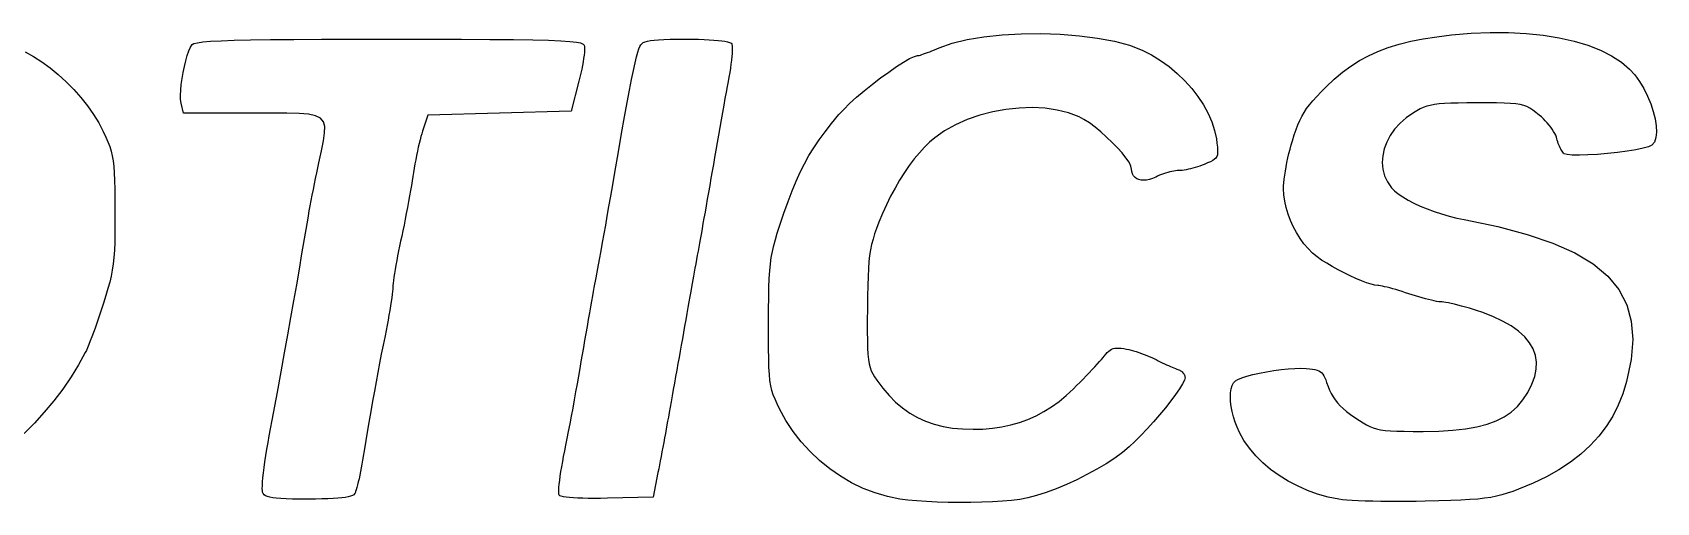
# Model space of a CAD drawing. Header units: millimetres. Extents: x 0.5 to 29.5, y 0.5 to 11.6.
# Drawn here: x 17.31 to 24.02, y 0.53 to 2.47 of the extents above; entities that cross this region are included whole.
import ezdxf

# ---------------------------------------------------------------- set-up
doc = ezdxf.new("R2010")
doc.units = ezdxf.units.MM
doc.layers.add('LOGO_OUTLINE', color=7, linetype='Continuous')

msp = doc.modelspace()

# ---------------------------------------------------------------- linework, layer by layer
at = {"layer": 'LOGO_OUTLINE'}
for points in [[(18.2629, 0.5713), (18.2618, 0.577), (18.2614, 0.5862), (18.2617, 0.5985), (18.2627, 0.6137), (18.2643, 0.6315), (18.2665, 0.6515), (18.2692, 0.6737), (18.2725, 0.6975), (18.2763, 0.7228), (18.2805, 0.7493), (18.2852, 0.7767), (18.2903, 0.8046), (18.3075, 0.8977), (18.3238, 0.9855), (18.339, 1.0685), (18.3534, 1.1472), (18.3669, 1.2222), (18.3798, 1.2938), (18.3919, 1.3625), (18.4036, 1.4289), (18.4148, 1.4933), (18.4255, 1.5563), (18.436, 1.6183), (18.4463, 1.6799), (18.4491, 1.6961), (18.4522, 1.7142), (18.4558, 1.7339), (18.4597, 1.7549), (18.4638, 1.7768), (18.4681, 1.7995), (18.4726, 1.8225), (18.4771, 1.8455), (18.4817, 1.8683), (18.4862, 1.8906), (18.4906, 1.912), (18.4949, 1.9322), (18.5057, 1.9821), (18.5142, 2.0233), (18.5192, 2.0565), (18.5196, 2.0827), (18.5143, 2.1026), (18.5021, 2.117), (18.4819, 2.127), (18.4527, 2.1332), (18.4132, 2.1366), (18.3624, 2.1379), (18.2992, 2.1381), (18.2223, 2.138), (17.9362, 2.138), (17.9258, 2.1795), (17.9236, 2.1937), (17.9231, 2.2117), (17.9241, 2.2327), (17.9263, 2.256), (17.9297, 2.2806), (17.9341, 2.3058), (17.9393, 2.3306), (17.9451, 2.3543), (17.9515, 2.3761), (17.9582, 2.395), (17.9651, 2.4103), (17.972, 2.4211), (17.979, 2.4253), (17.9932, 2.429), (18.0158, 2.4321), (18.048, 2.4348), (18.0909, 2.4371), (18.1456, 2.439), (18.2133, 2.4405), (18.2951, 2.4416), (18.3922, 2.4425), (18.5057, 2.443), (18.6368, 2.4433), (18.7865, 2.4434), (18.9469, 2.4434), (19.0847, 2.4431), (19.2017, 2.4426), (19.2995, 2.4417), (19.3799, 2.4406), (19.4444, 2.439), (19.4948, 2.437), (19.5326, 2.4345), (19.5596, 2.4314), (19.5774, 2.4277), (19.5877, 2.4233), (19.5922, 2.4182), (19.5932, 2.4137), (19.5936, 2.4071), (19.5934, 2.3987), (19.5927, 2.3886), (19.5915, 2.3771), (19.5897, 2.3642), (19.5875, 2.3502), (19.5848, 2.3353), (19.5817, 2.3196), (19.5783, 2.3033), (19.5744, 2.2867), (19.5702, 2.2698), (19.5386, 2.1465), (19.2419, 2.138), (18.9452, 2.1295), (18.9234, 2.0627), (18.9203, 2.0526), (18.9169, 2.0407), (18.9135, 2.0274), (18.9099, 2.0127), (18.9063, 1.9969), (18.9027, 1.9804), (18.8991, 1.9632), (18.8956, 1.9456), (18.8923, 1.9279), (18.8891, 1.9103), (18.8862, 1.8929), (18.8836, 1.8761), (18.8808, 1.8585), (18.8776, 1.839), (18.874, 1.8179), (18.8701, 1.7955), (18.8659, 1.7722), (18.8614, 1.7481), (18.8568, 1.7238), (18.852, 1.6995), (18.8472, 1.6755), (18.8425, 1.6522), (18.8378, 1.6299), (18.8333, 1.6089), (18.8289, 1.5885), (18.8247, 1.5683), (18.8207, 1.5483), (18.817, 1.5287), (18.8135, 1.51), (18.8104, 1.4922), (18.8077, 1.4755), (18.8053, 1.4603), (18.8035, 1.4468), (18.8021, 1.4352), (18.8012, 1.4256), (18.8009, 1.4185), (18.8006, 1.4112), (18.7998, 1.4014), (18.7984, 1.3893), (18.7965, 1.3752), (18.7942, 1.3593), (18.7915, 1.3418), (18.7884, 1.323), (18.7849, 1.3032), (18.7812, 1.2825), (18.7773, 1.2612), (18.7731, 1.2396), (18.7687, 1.218), (18.7609, 1.1795), (18.7534, 1.1417), (18.7461, 1.1041), (18.7389, 1.0664), (18.7318, 1.0281), (18.7246, 0.9886), (18.7173, 0.9476), (18.7098, 0.9047), (18.702, 0.8593), (18.6938, 0.8111), (18.6852, 0.7595), (18.6761, 0.7042), (18.6734, 0.6879), (18.6705, 0.6719), (18.6675, 0.6564), (18.6645, 0.6414), (18.6614, 0.6273), (18.6584, 0.6141), (18.6554, 0.602), (18.6525, 0.5912), (18.6498, 0.5818), (18.6473, 0.5741), (18.645, 0.5682), (18.6429, 0.5642), (18.6395, 0.5607), (18.634, 0.5575), (18.6264, 0.5547), (18.6165, 0.5521), (18.6044, 0.5499), (18.59, 0.5481), (18.5732, 0.5465), (18.5539, 0.5452), (18.5322, 0.5442), (18.5079, 0.5435), (18.4811, 0.5431), (18.4515, 0.543), (18.4164, 0.5431), (18.386, 0.5434), (18.3599, 0.544), (18.3379, 0.545), (18.3194, 0.5464), (18.3043, 0.5482), (18.2921, 0.5505), (18.2825, 0.5533), (18.2752, 0.5568), (18.2697, 0.5609), (18.2657, 0.5657), (18.2629, 0.5713)], [(19.4885, 0.5593), (19.4874, 0.5632), (19.4869, 0.5699), (19.487, 0.5791), (19.4877, 0.5908), (19.489, 0.6045), (19.4909, 0.6202), (19.4932, 0.6376), (19.4961, 0.6565), (19.4994, 0.6766), (19.5031, 0.6978), (19.5072, 0.7197), (19.5117, 0.7423), (19.5166, 0.7665), (19.5219, 0.7934), (19.5276, 0.8226), (19.5335, 0.8536), (19.5396, 0.8858), (19.5458, 0.919), (19.552, 0.9526), (19.5581, 0.9862), (19.5641, 1.0193), (19.5698, 1.0515), (19.5752, 1.0824), (19.5802, 1.1114), (19.5851, 1.1399), (19.5901, 1.169), (19.5952, 1.1985), (19.6003, 1.2279), (19.6053, 1.2569), (19.6103, 1.2851), (19.615, 1.3122), (19.6195, 1.3377), (19.6237, 1.3613), (19.6276, 1.3826), (19.631, 1.4012), (19.6339, 1.4169), (19.6415, 1.458), (19.6487, 1.4965), (19.6554, 1.5331), (19.6619, 1.5686), (19.6682, 1.6036), (19.6745, 1.6387), (19.6809, 1.6747), (19.6876, 1.7123), (19.6945, 1.7521), (19.702, 1.7949), (19.71, 1.8413), (19.7187, 1.892), (19.7335, 1.9777), (19.7469, 2.0543), (19.759, 2.122), (19.7698, 2.1815), (19.7794, 2.2331), (19.7879, 2.2773), (19.7955, 2.3146), (19.8022, 2.3455), (19.8081, 2.3704), (19.8134, 2.3897), (19.818, 2.404), (19.822, 2.4137), (19.8256, 2.4197), (19.8302, 2.4248), (19.8362, 2.4291), (19.8439, 2.4327), (19.8537, 2.4357), (19.8661, 2.4381), (19.8813, 2.44), (19.8998, 2.4414), (19.9219, 2.4424), (19.948, 2.443), (19.9785, 2.4433), (20.0137, 2.4434), (20.0401, 2.4433), (20.0648, 2.4429), (20.0879, 2.4422), (20.1091, 2.4412), (20.1284, 2.44), (20.1457, 2.4385), (20.1609, 2.4368), (20.1739, 2.4348), (20.1846, 2.4327), (20.1928, 2.4303), (20.1986, 2.4278), (20.2017, 2.4251), (20.203, 2.4213), (20.2037, 2.4152), (20.204, 2.407), (20.2038, 2.3968), (20.2031, 2.3849), (20.202, 2.3714), (20.2005, 2.3565), (20.1985, 2.3404), (20.1962, 2.3234), (20.1935, 2.3055), (20.1904, 2.287), (20.187, 2.2681), (20.1832, 2.2475), (20.1788, 2.2241), (20.1741, 2.1982), (20.1691, 2.1704), (20.1638, 2.141), (20.1583, 2.1104), (20.1528, 2.0791), (20.1472, 2.0475), (20.1416, 2.0159), (20.1362, 1.9848), (20.1309, 1.9547), (20.126, 1.9259), (20.1211, 1.8975), (20.1161, 1.8686), (20.111, 1.8395), (20.1059, 1.8106), (20.101, 1.7822), (20.0961, 1.7547), (20.0915, 1.7285), (20.0872, 1.7039), (20.0831, 1.6813), (20.0795, 1.661), (20.0763, 1.6434), (20.0736, 1.629), (20.0711, 1.6154), (20.0684, 1.6006), (20.0655, 1.5847), (20.0625, 1.568), (20.0593, 1.5507), (20.0562, 1.5331), (20.053, 1.5154), (20.0498, 1.4979), (20.0468, 1.4807), (20.0438, 1.4642), (20.041, 1.4484), (20.0384, 1.4338), (20.0357, 1.4184), (20.0326, 1.4004), (20.029, 1.3802), (20.0251, 1.3581), (20.0209, 1.3345), (20.0164, 1.3096), (20.0119, 1.2838), (20.0072, 1.2575), (20.0025, 1.2311), (19.9978, 1.2047), (19.9932, 1.1789), (19.9887, 1.1538), (19.9842, 1.1287), (19.9795, 1.1027), (19.9748, 1.076), (19.9699, 1.049), (19.9651, 1.0221), (19.9604, 0.9956), (19.9558, 0.9699), (19.9514, 0.9454), (19.9473, 0.9223), (19.9435, 0.901), (19.9401, 0.8819), (19.9371, 0.8654), (19.9343, 0.8495), (19.9312, 0.8325), (19.9279, 0.8145), (19.9244, 0.7959), (19.9208, 0.7768), (19.9172, 0.7576), (19.9136, 0.7385), (19.91, 0.7197), (19.9065, 0.7015), (19.9032, 0.6842), (19.9, 0.6681), (19.8971, 0.6533), (19.8767, 0.5515), (19.688, 0.5467), (19.6598, 0.5461), (19.6334, 0.5459), (19.6088, 0.5459), (19.5862, 0.5463), (19.5657, 0.5469), (19.5473, 0.5479), (19.5311, 0.5491), (19.5174, 0.5506), (19.5062, 0.5524), (19.4975, 0.5545), (19.4916, 0.5568), (19.4885, 0.5593)], [(20.8965, 0.5433), (20.8453, 0.5536), (20.7949, 0.5684), (20.7456, 0.5875), (20.6976, 0.6107), (20.6514, 0.6377), (20.6071, 0.6684), (20.5651, 0.7025), (20.5257, 0.7398), (20.4891, 0.78), (20.4557, 0.823), (20.4258, 0.8685), (20.3997, 0.9163), (20.3894, 0.9373), (20.3809, 0.9563), (20.3738, 0.9743), (20.368, 0.9924), (20.3635, 1.0117), (20.36, 1.0333), (20.3575, 1.0583), (20.3558, 1.0878), (20.3548, 1.1229), (20.3543, 1.1647), (20.3541, 1.2142), (20.3542, 1.2726), (20.3544, 1.328), (20.355, 1.376), (20.3559, 1.4178), (20.3573, 1.4542), (20.3593, 1.4863), (20.362, 1.515), (20.3655, 1.5414), (20.37, 1.5663), (20.3755, 1.5908), (20.3822, 1.6158), (20.3902, 1.6423), (20.3995, 1.6714), (20.4175, 1.7249), (20.4346, 1.7732), (20.4512, 1.817), (20.4678, 1.8571), (20.4846, 1.8941), (20.5023, 1.929), (20.521, 1.9623), (20.5412, 1.9948), (20.5634, 2.0273), (20.5878, 2.0606), (20.615, 2.0953), (20.6453, 2.1322), (20.6647, 2.1535), (20.6893, 2.1775), (20.7181, 2.2033), (20.7498, 2.2302), (20.7834, 2.2571), (20.8175, 2.2833), (20.8511, 2.3078), (20.883, 2.3299), (20.912, 2.3486), (20.937, 2.363), (20.9568, 2.3723), (20.9701, 2.3756), (20.9729, 2.3759), (20.9769, 2.3767), (20.982, 2.3781), (20.9881, 2.38), (20.995, 2.3823), (21.0028, 2.3851), (21.0113, 2.3882), (21.0203, 2.3916), (21.0297, 2.3954), (21.0395, 2.3994), (21.0496, 2.4036), (21.0598, 2.4079), (21.1125, 2.4268), (21.1746, 2.442), (21.2442, 2.4536), (21.3194, 2.4616), (21.3984, 2.466), (21.4792, 2.4668), (21.56, 2.4641), (21.639, 2.4579), (21.7142, 2.4481), (21.7839, 2.4349), (21.8461, 2.4183), (21.899, 2.3982), (21.9374, 2.3786), (21.9745, 2.3559), (22.0099, 2.3302), (22.0434, 2.3021), (22.0747, 2.2718), (22.1034, 2.2398), (22.1293, 2.2064), (22.152, 2.172), (22.1713, 2.1369), (22.1867, 2.1016), (22.1981, 2.0663), (22.2052, 2.0315), (22.2076, 2.0132), (22.2094, 1.9979), (22.2104, 1.9851), (22.2105, 1.9745), (22.2094, 1.9658), (22.2069, 1.9585), (22.203, 1.9524), (22.1974, 1.947), (22.19, 1.942), (22.1805, 1.9371), (22.1689, 1.9319), (22.155, 1.926), (22.1463, 1.9225), (22.1372, 1.9192), (22.1278, 1.9161), (22.1182, 1.9131), (22.1085, 1.9104), (22.0989, 1.908), (22.0896, 1.9058), (22.0805, 1.904), (22.0719, 1.9025), (22.0638, 1.9014), (22.0565, 1.9007), (22.05, 1.9005), (22.0436, 1.9002), (22.0366, 1.8995), (22.029, 1.8984), (22.0209, 1.8968), (22.0126, 1.8949), (22.004, 1.8927), (21.9954, 1.8901), (21.9868, 1.8873), (21.9783, 1.8842), (21.9701, 1.881), (21.9623, 1.8775), (21.955, 1.8739), (21.9419, 1.868), (21.9292, 1.8638), (21.9171, 1.8612), (21.9056, 1.8604), (21.895, 1.8611), (21.8853, 1.8633), (21.8767, 1.8671), (21.8694, 1.8723), (21.8634, 1.8789), (21.8589, 1.8869), (21.8561, 1.8962), (21.8551, 1.9068), (21.8522, 1.919), (21.8442, 1.9346), (21.8317, 1.9529), (21.8155, 1.9733), (21.7963, 1.9949), (21.7748, 2.0172), (21.7518, 2.0392), (21.7279, 2.0605), (21.7038, 2.0802), (21.6803, 2.0976), (21.658, 2.1121), (21.6378, 2.1228), (21.5946, 2.1392), (21.5473, 2.1508), (21.4969, 2.1579), (21.4442, 2.1605), (21.39, 2.1588), (21.3352, 2.153), (21.2806, 2.143), (21.2271, 2.1291), (21.1755, 2.1114), (21.1268, 2.09), (21.0817, 2.0649), (21.0411, 2.0365), (21.0199, 2.0184), (20.9987, 1.9977), (20.9776, 1.9745), (20.9566, 1.949), (20.9359, 1.9214), (20.9156, 1.892), (20.8959, 1.8609), (20.8769, 1.8283), (20.8587, 1.7943), (20.8415, 1.7593), (20.8253, 1.7234), (20.8104, 1.6868), (20.8008, 1.6617), (20.7927, 1.6387), (20.7859, 1.6169), (20.7802, 1.5954), (20.7756, 1.5735), (20.7719, 1.5501), (20.7691, 1.5245), (20.7669, 1.4957), (20.7653, 1.463), (20.7642, 1.4253), (20.7634, 1.382), (20.7628, 1.332), (20.7624, 1.28), (20.7623, 1.2358), (20.7626, 1.1986), (20.7634, 1.1675), (20.7648, 1.1417), (20.767, 1.1203), (20.77, 1.1023), (20.7739, 1.0871), (20.7789, 1.0736), (20.7852, 1.061), (20.7927, 1.0484), (20.8016, 1.0351), (20.8264, 1.0015), (20.8523, 0.9711), (20.8795, 0.9439), (20.9081, 0.9197), (20.9383, 0.8986), (20.9699, 0.8805), (21.0033, 0.8653), (21.0385, 0.853), (21.0756, 0.8435), (21.1147, 0.8368), (21.1559, 0.8328), (21.1993, 0.8314), (21.2405, 0.8326), (21.2802, 0.8359), (21.3186, 0.8415), (21.3557, 0.8494), (21.3916, 0.8596), (21.4263, 0.8722), (21.4599, 0.8872), (21.4925, 0.9045), (21.5241, 0.9243), (21.5549, 0.9466), (21.5848, 0.9714), (21.6141, 0.9987), (21.6275, 1.012), (21.6409, 1.0255), (21.6541, 1.039), (21.6671, 1.0524), (21.6797, 1.0654), (21.6916, 1.078), (21.7028, 1.09), (21.7131, 1.1011), (21.7223, 1.1113), (21.7302, 1.1203), (21.7368, 1.128), (21.7419, 1.1343), (21.7482, 1.1421), (21.7542, 1.1488), (21.7601, 1.1543), (21.766, 1.1588), (21.772, 1.1622), (21.7784, 1.1647), (21.7854, 1.1663), (21.7931, 1.1671), (21.8016, 1.167), (21.8112, 1.1662), (21.8221, 1.1647), (21.8343, 1.1626), (21.8431, 1.1607), (21.8527, 1.1584), (21.8629, 1.1556), (21.8735, 1.1524), (21.8844, 1.1489), (21.8954, 1.1451), (21.9064, 1.1411), (21.9172, 1.1369), (21.9278, 1.1326), (21.9379, 1.1282), (21.9473, 1.1238), (21.9561, 1.1194), (21.9645, 1.115), (21.9731, 1.1106), (21.9818, 1.1064), (21.9905, 1.1022), (21.9991, 1.0982), (22.0074, 1.0944), (22.0154, 1.0909), (22.0229, 1.0876), (22.0298, 1.0848), (22.0361, 1.0823), (22.0415, 1.0803), (22.0461, 1.0789), (22.0501, 1.0774), (22.054, 1.0756), (22.0576, 1.0735), (22.0611, 1.071), (22.0642, 1.0683), (22.0671, 1.0653), (22.0696, 1.0622), (22.0717, 1.0589), (22.0734, 1.0556), (22.0747, 1.0521), (22.0755, 1.0487), (22.0758, 1.0452), (22.073, 1.0345), (22.065, 1.0187), (22.0526, 0.9986), (22.0362, 0.975), (22.0167, 0.9488), (21.9946, 0.9207), (21.9706, 0.8916), (21.9454, 0.8622), (21.9195, 0.8334), (21.8937, 0.806), (21.8687, 0.7808), (21.8449, 0.7586), (21.8173, 0.7357), (21.7851, 0.7125), (21.7494, 0.6892), (21.7108, 0.6663), (21.67, 0.6442), (21.628, 0.6232), (21.5854, 0.6038), (21.5431, 0.5861), (21.5019, 0.5708), (21.4624, 0.5581), (21.4256, 0.5483), (21.3922, 0.5419), (21.3587, 0.5379), (21.3208, 0.5345), (21.2795, 0.532), (21.2354, 0.5302), (21.1897, 0.5292), (21.1431, 0.529), (21.0966, 0.5295), (21.0511, 0.5307), (21.0074, 0.5328), (20.9665, 0.5355), (20.9292, 0.5391), (20.8965, 0.5433)], [(22.7121, 0.5422), (22.6675, 0.5514), (22.6239, 0.5638), (22.5815, 0.5791), (22.5406, 0.5972), (22.5014, 0.6178), (22.4643, 0.6408), (22.4295, 0.666), (22.3974, 0.6932), (22.3681, 0.7223), (22.342, 0.7529), (22.3194, 0.785), (22.3005, 0.8184), (22.2907, 0.8397), (22.2824, 0.8614), (22.2756, 0.8832), (22.2702, 0.9048), (22.2663, 0.9259), (22.264, 0.9461), (22.2632, 0.9652), (22.264, 0.9827), (22.2664, 0.9984), (22.2705, 1.012), (22.2762, 1.0231), (22.2837, 1.0314), (22.2945, 1.0379), (22.3108, 1.0446), (22.3316, 1.0512), (22.3561, 1.0577), (22.3833, 1.0637), (22.4124, 1.0693), (22.4425, 1.0742), (22.4727, 1.0782), (22.502, 1.0813), (22.5297, 1.0832), (22.5548, 1.0839), (22.5764, 1.0831), (22.5901, 1.0818), (22.6021, 1.0802), (22.6124, 1.0783), (22.6213, 1.076), (22.6288, 1.073), (22.6353, 1.0693), (22.6409, 1.0647), (22.6458, 1.0592), (22.65, 1.0526), (22.6539, 1.0447), (22.6576, 1.0356), (22.6612, 1.0249), (22.6669, 1.0085), (22.6731, 0.9933), (22.68, 0.9791), (22.6877, 0.9657), (22.6963, 0.953), (22.706, 0.9408), (22.717, 0.9289), (22.7295, 0.9171), (22.7435, 0.9052), (22.7593, 0.8931), (22.777, 0.8805), (22.7967, 0.8673), (22.8117, 0.8578), (22.8256, 0.8497), (22.8391, 0.843), (22.8528, 0.8375), (22.8675, 0.8331), (22.884, 0.8296), (22.903, 0.8271), (22.9252, 0.8253), (22.9513, 0.8241), (22.982, 0.8234), (23.0182, 0.823), (23.0604, 0.823), (23.1246, 0.824), (23.1827, 0.8273), (23.2351, 0.833), (23.2821, 0.8412), (23.3241, 0.8521), (23.3615, 0.8659), (23.3946, 0.8827), (23.4238, 0.9027), (23.4496, 0.9261), (23.4722, 0.953), (23.4921, 0.9836), (23.5096, 1.018), (23.5213, 1.0494), (23.5276, 1.0797), (23.5286, 1.1089), (23.5243, 1.1369), (23.5148, 1.1638), (23.4999, 1.1894), (23.4799, 1.2137), (23.4546, 1.2368), (23.4242, 1.2585), (23.3886, 1.2788), (23.3479, 1.2977), (23.3021, 1.3151), (23.2851, 1.3208), (23.2681, 1.3263), (23.2513, 1.3315), (23.2348, 1.3364), (23.2188, 1.3409), (23.2036, 1.345), (23.1894, 1.3486), (23.1763, 1.3517), (23.1645, 1.3541), (23.1543, 1.3559), (23.1458, 1.3571), (23.1393, 1.3575), (23.133, 1.3578), (23.1251, 1.3587), (23.1159, 1.3601), (23.1056, 1.3621), (23.0942, 1.3646), (23.082, 1.3674), (23.0691, 1.3707), (23.0557, 1.3743), (23.042, 1.3782), (23.0281, 1.3824), (23.0143, 1.3868), (23.0006, 1.3914), (22.987, 1.396), (22.9734, 1.4004), (22.9599, 1.4046), (22.9468, 1.4085), (22.9342, 1.4121), (22.9222, 1.4154), (22.911, 1.4182), (22.9008, 1.4207), (22.8916, 1.4227), (22.8837, 1.4241), (22.8772, 1.425), (22.8723, 1.4253), (22.8604, 1.4267), (22.8448, 1.4305), (22.8262, 1.4366), (22.8052, 1.4446), (22.7824, 1.4543), (22.7583, 1.4653), (22.7336, 1.4774), (22.7088, 1.4903), (22.6846, 1.5037), (22.6616, 1.5174), (22.6403, 1.531), (22.6213, 1.5443), (22.6024, 1.5599), (22.5844, 1.5781), (22.5673, 1.5983), (22.5513, 1.6205), (22.5366, 1.6441), (22.5234, 1.669), (22.5117, 1.6947), (22.5018, 1.721), (22.4938, 1.7475), (22.4879, 1.7739), (22.4843, 1.7999), (22.483, 1.8251), (22.4834, 1.8369), (22.4843, 1.8503), (22.4859, 1.8651), (22.488, 1.8811), (22.4907, 1.8981), (22.4937, 1.9158), (22.4972, 1.934), (22.5011, 1.9525), (22.5053, 1.9709), (22.5098, 1.989), (22.5146, 2.0067), (22.5195, 2.0237), (22.5271, 2.048), (22.5345, 2.0698), (22.5421, 2.0896), (22.5499, 2.1076), (22.5584, 2.1245), (22.5679, 2.1407), (22.5785, 2.1565), (22.5906, 2.1725), (22.6045, 2.1891), (22.6204, 2.2067), (22.6386, 2.2258), (22.6595, 2.2469), (22.6926, 2.2783), (22.7262, 2.3066), (22.7606, 2.3321), (22.7964, 2.3549), (22.8338, 2.3752), (22.8734, 2.3931), (22.9154, 2.4089), (22.9603, 2.4227), (23.0086, 2.4346), (23.0606, 2.4448), (23.1167, 2.4536), (23.1774, 2.461), (23.2581, 2.4679), (23.3368, 2.4711), (23.413, 2.4708), (23.4862, 2.4669), (23.5561, 2.4596), (23.6221, 2.449), (23.6839, 2.4352), (23.741, 2.4182), (23.7928, 2.3981), (23.8391, 2.375), (23.8793, 2.349), (23.913, 2.3202), (23.9344, 2.2961), (23.9542, 2.269), (23.9721, 2.2394), (23.9877, 2.2084), (24.0009, 2.1767), (24.0115, 2.1452), (24.0191, 2.1146), (24.0236, 2.0858), (24.0247, 2.0597), (24.0222, 2.037), (24.0158, 2.0185), (24.0052, 2.0052), (23.9922, 1.9988), (23.9696, 1.9925), (23.9393, 1.9863), (23.9033, 1.9805), (23.8635, 1.9753), (23.8219, 1.9708), (23.7805, 1.9673), (23.7411, 1.9649), (23.7057, 1.9638), (23.6763, 1.9642), (23.6548, 1.9663), (23.6432, 1.9703), (23.6405, 1.9729), (23.6377, 1.9762), (23.6349, 1.9801), (23.632, 1.9846), (23.6292, 1.9896), (23.6264, 1.995), (23.6238, 2.0008), (23.6212, 2.0069), (23.6188, 2.0131), (23.6167, 2.0195), (23.6147, 2.0259), (23.6131, 2.0323), (23.611, 2.0391), (23.608, 2.0464), (23.604, 2.0543), (23.5991, 2.0626), (23.5935, 2.0712), (23.5872, 2.08), (23.5803, 2.0888), (23.5729, 2.0975), (23.5651, 2.1061), (23.557, 2.1144), (23.5487, 2.1222), (23.5402, 2.1295), (23.526, 2.1411), (23.5133, 2.1507), (23.5013, 2.1586), (23.4891, 2.165), (23.4758, 2.17), (23.4607, 2.1737), (23.4427, 2.1764), (23.4212, 2.1783), (23.3952, 2.1794), (23.3638, 2.18), (23.3263, 2.1802), (23.2817, 2.1801), (23.2405, 2.18), (23.2049, 2.1795), (23.1744, 2.1788), (23.1482, 2.1775), (23.1258, 2.1758), (23.1065, 2.1733), (23.0896, 2.1701), (23.0746, 2.1661), (23.0607, 2.1611), (23.0474, 2.1551), (23.034, 2.1479), (23.0199, 2.1395), (22.9903, 2.1188), (22.9644, 2.096), (22.9421, 2.0712), (22.9238, 2.045), (22.9093, 2.0178), (22.899, 1.9898), (22.8929, 1.9616), (22.891, 1.9334), (22.8936, 1.9058), (22.9007, 1.879), (22.9125, 1.8535), (22.9291, 1.8297), (22.9411, 1.8172), (22.9568, 1.8045), (22.9758, 1.7916), (22.9977, 1.7788), (23.022, 1.7662), (23.0484, 1.754), (23.0766, 1.7423), (23.1061, 1.7313), (23.1365, 1.7212), (23.1675, 1.7122), (23.1987, 1.7043), (23.2296, 1.6979), (23.3682, 1.6691), (23.4904, 1.6369), (23.5965, 1.6007), (23.687, 1.5602), (23.7623, 1.515), (23.8229, 1.4646), (23.8692, 1.4085), (23.9016, 1.3464), (23.9205, 1.2778), (23.9265, 1.2023), (23.9199, 1.1194), (23.9012, 1.0288), (23.8859, 0.9786), (23.8667, 0.9309), (23.8436, 0.8857), (23.8167, 0.843), (23.7857, 0.8026), (23.7508, 0.7646), (23.7118, 0.7289), (23.6687, 0.6955), (23.6215, 0.6644), (23.5701, 0.6354), (23.5145, 0.6086), (23.4547, 0.584), (23.4302, 0.5749), (23.4074, 0.5671), (23.3852, 0.5605), (23.3629, 0.5549), (23.3394, 0.5502), (23.314, 0.5464), (23.2856, 0.5433), (23.2534, 0.5407), (23.2165, 0.5387), (23.174, 0.5369), (23.1249, 0.5354), (23.0684, 0.534), (23.031, 0.5333), (22.9934, 0.5329), (22.9563, 0.5328), (22.9201, 0.5329), (22.8851, 0.5333), (22.8518, 0.5339), (22.8206, 0.5347), (22.792, 0.5358), (22.7665, 0.5371), (22.7443, 0.5386), (22.7261, 0.5403), (22.7121, 0.5422)]]:
    msp.add_lwpolyline(points, close=True, dxfattribs=at)
msp.add_lwpolyline([(17.2811, 2.3906), (17.3154, 2.3722), (17.3499, 2.3503), (17.3842, 2.3254), (17.418, 2.2977), (17.4507, 2.2678), (17.4821, 2.236), (17.5117, 2.2026), (17.5391, 2.1681), (17.5639, 2.1328), (17.5858, 2.0972), (17.6042, 2.0617), (17.6146, 2.0392), (17.6233, 2.0189), (17.6306, 1.9999), (17.6365, 1.9812), (17.6412, 1.9619), (17.6449, 1.941), (17.6477, 1.9177), (17.6496, 1.8909), (17.651, 1.8598), (17.6518, 1.8233), (17.6522, 1.7806), (17.6524, 1.7308), (17.6524, 1.6828), (17.652, 1.6408), (17.6512, 1.6039), (17.6499, 1.5712), (17.6478, 1.5418), (17.645, 1.5148), (17.6413, 1.4893), (17.6365, 1.4643), (17.6307, 1.439), (17.6236, 1.4126), (17.6152, 1.384), (17.6053, 1.3524), (17.5986, 1.3317), (17.5917, 1.3108), (17.5846, 1.2901), (17.5775, 1.2697), (17.5704, 1.2499), (17.5635, 1.2309), (17.5568, 1.2131), (17.5504, 1.1965), (17.5444, 1.1816), (17.539, 1.1685), (17.5341, 1.1574), (17.5299, 1.1487), (17.5021, 1.0981), (17.4708, 1.0476), (17.4365, 0.9977), (17.3995, 0.9489), (17.3604, 0.9016), (17.3196, 0.8564), (17.2776, 0.8137)], dxfattribs=at)

doc.saveas('drawing.dxf')
